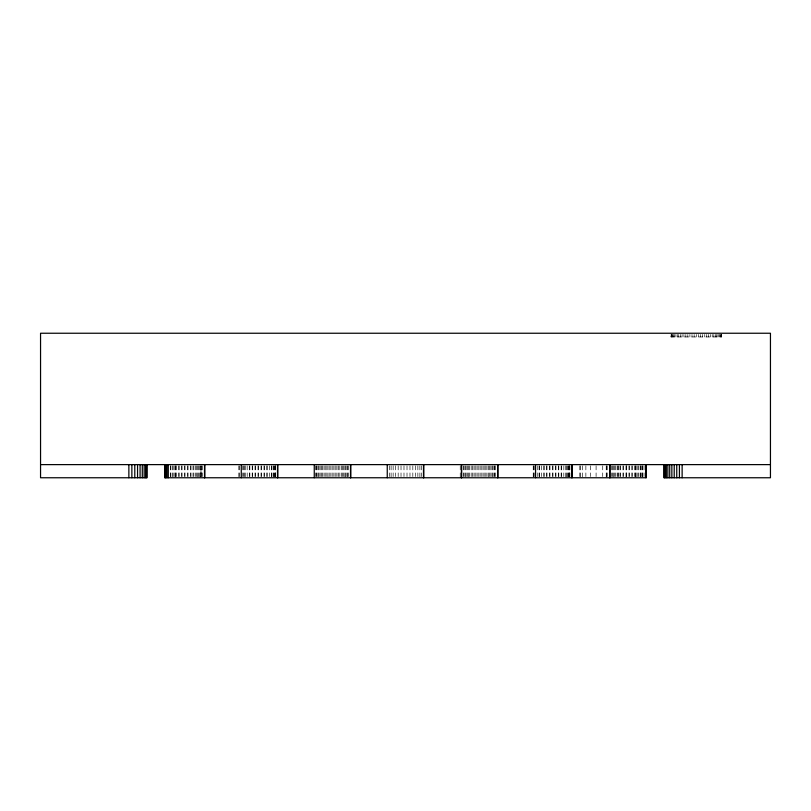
<?xml version="1.0" encoding="UTF-8"?>
<svg xmlns="http://www.w3.org/2000/svg" width="811" height="811" viewBox="0 0 811 811"><rect width="100%" height="100%" fill="white"/><g stroke="black" fill="none" stroke-linecap="round" stroke-linejoin="round"><path stroke-width="0.61" stroke-dasharray="4.05 3.04" d="M721.628 334.477L721.628 336.95L670.95 336.95L670.95 334.477M721.445 334.477L721.445 336.95M721.08 334.477L721.08 336.95M720.543 334.477L720.543 336.95M719.823 334.477L719.823 336.95M718.941 334.477L718.941 336.95M717.887 334.477L717.887 336.95M716.681 334.477L716.681 336.95M715.332 334.477L715.332 336.95M713.842 334.477L713.842 336.95M712.22 334.477L712.22 336.95M710.497 334.477L710.497 336.95M708.662 334.477L708.662 336.95M706.736 334.477L706.736 336.95M704.739 334.477L704.739 336.95M702.681 334.477L702.681 336.95M700.582 334.477L700.582 336.95M698.443 334.477L698.443 336.95M696.294 334.477L696.294 336.95M694.145 334.477L694.145 336.95M692.006 334.477L692.006 336.95M689.897 334.477L689.897 336.95M687.84 334.477L687.84 336.95M685.842 334.477L685.842 336.95M683.926 334.477L683.926 336.95M682.092 334.477L682.092 336.95M680.358 334.477L680.358 336.95M678.746 334.477L678.746 336.95M677.256 334.477L677.256 336.95M675.898 334.477L675.898 336.95M674.691 334.477L674.691 336.95M673.647 334.477L673.647 336.95M672.755 334.477L672.755 336.95M672.045 334.477L672.045 336.95M671.498 334.477L671.498 336.95M671.133 334.477L671.133 336.95M644.025 465.818L644.025 476.564M642.717 465.818L642.717 476.564M642.464 465.818L642.464 477.76M641.724 465.818L641.724 476.564M640.518 465.818L640.518 477.76M640.335 465.818L640.335 476.564M638.865 465.818L638.865 476.564M637.953 465.818L637.953 476.564M636.828 465.818L636.828 477.76M635.418 465.818L635.418 477.76M635.307 465.818L635.307 476.564M634.455 465.818L634.455 476.564M632.448 465.818L632.448 476.564M631.799 465.818L631.799 476.564M629.478 465.818L629.478 476.564M628.951 465.818L628.951 476.564M626.721 465.818L626.721 476.564M626.467 465.818L626.467 476.564M625.98 465.818L625.98 477.76M623.497 465.818L623.497 476.564M622.96 465.818L622.96 476.564M620.648 465.818L620.648 476.564M619.989 465.818L619.989 476.564M618.235 465.818L618.235 476.564M617.992 465.818L617.992 476.564M617.141 465.818L617.141 476.564M615.61 465.818L615.61 476.564M614.485 465.818L614.485 476.564M613.572 465.818L613.572 477.76M612.112 465.818L612.112 476.564M611.93 465.818L611.93 476.564M607.216 465.818L607.216 476.564M606.476 465.818L606.476 477.76M606.222 465.818L606.222 477.76M602.725 465.818L602.725 476.564M596.095 465.818L596.095 476.564M590.418 465.818L590.418 476.564M585.866 465.818L585.866 476.564M582.521 465.818L582.521 477.76M580.483 465.818L580.483 477.76M579.804 465.818L579.804 476.564M569.859 465.818L569.859 476.564M569.727 465.818L569.727 477.76M569.474 465.818L569.474 477.76M568.734 465.818L568.734 477.76M568.217 465.818L568.217 476.564M567.528 465.818L567.528 477.76M566.179 465.818L566.179 477.76M565.875 465.818L565.875 477.76M563.838 465.818L563.797 476.564M561.465 465.818L561.465 476.564M561.141 465.818L561.141 476.564M558.809 465.818L558.809 476.564M558.292 465.818L558.292 476.564M555.961 465.818L555.961 476.564M555.322 465.818L555.322 476.564M552.99 465.818L552.99 476.564M552.311 465.818L552.311 476.564M549.97 465.818L549.97 476.564M549.341 465.818L549.341 476.564M546.999 465.818L546.999 476.564M546.482 465.818L546.482 476.564M544.151 465.818L544.151 476.564M543.836 465.818L543.836 476.564M541.454 465.818L541.495 476.564M539.416 465.818L539.416 477.76M539.122 465.818L539.122 476.564M537.764 465.818L537.764 476.564M534.226 465.818L534.226 476.564M533.486 465.818L533.486 477.76M533.232 465.818L533.232 477.76M495.703 465.818L495.703 476.564M494.538 465.818L494.538 476.564M494.061 465.818L494.061 476.564M492.885 465.818L492.885 477.76M492.013 465.818L492.013 476.564M490.848 465.818L490.848 476.564M489.641 465.818L489.641 476.564M488.475 465.818L488.475 477.76M486.985 465.818L486.985 476.564M485.819 465.818L485.819 476.564M484.137 465.818L484.137 476.564M482.971 465.818L482.971 476.564M481.166 465.818L481.166 476.564M480 465.818L480 476.564M478.155 465.818L478.155 476.564M476.98 465.818L476.98 476.564M475.175 465.818L475.175 476.564M474.009 465.818L474.009 476.564M472.326 465.818L472.326 476.564M471.161 465.818L471.161 476.564M469.681 465.818L469.681 476.564M468.505 465.818L468.505 477.76M467.298 465.818L467.298 476.564M466.132 465.818L466.132 476.564M465.261 465.818L465.261 477.76M464.095 465.818L464.095 476.564M463.608 465.818L463.608 476.564M460.242 465.818L460.242 477.76M421.548 465.818L421.548 476.564M419.895 465.818L419.895 477.76M417.858 465.818L417.858 476.564M415.485 465.818L415.485 476.564M412.829 465.818L412.829 476.564M409.981 465.818L409.981 476.564M407.01 465.818L407.01 476.564M403.99 465.818L403.99 476.564M401.019 465.818L401.019 476.564M398.171 465.818L398.171 476.564M395.515 465.818L395.515 476.564M393.142 465.818L393.142 476.564M391.105 465.818L391.105 477.76M389.452 465.818L389.452 476.564M348.558 465.818L348.598 476.564M347.392 465.818L347.392 477.76M346.905 465.818L346.905 476.564M345.739 465.818L345.739 477.76M344.868 465.818L344.868 477.76M343.702 465.818L343.702 476.564M342.495 465.818L342.495 476.564M341.319 465.818L341.319 476.564M339.839 465.818L339.839 476.564M338.674 465.818L338.674 476.564M336.991 465.818L336.991 476.564M335.825 465.818L335.825 476.564M334.02 465.818L334.02 476.564M332.845 465.818L332.845 476.564M331 465.818L331 476.564M329.834 465.818L329.834 476.564M328.029 465.818L328.029 477.76M326.863 465.818L326.863 476.564M325.181 465.818L325.181 476.564M324.015 465.818L324.015 476.564M322.525 465.818L322.525 476.564M321.359 465.818L321.359 476.564M320.152 465.818L320.152 476.564M318.987 465.818L318.987 476.564M318.115 465.818L318.115 477.76M316.939 465.818L316.939 476.564M316.462 465.818L316.462 476.564M315.297 465.818L315.297 476.564M275.568 465.818L275.568 476.564M275.436 465.818L275.436 476.564M275.182 465.818L275.182 477.76M274.442 465.818L274.442 477.76M273.915 465.818L273.915 476.564M273.236 465.818L273.236 477.76M271.878 465.818L271.878 476.564M271.584 465.818L271.584 477.76M269.546 465.818L269.505 476.564M267.164 465.818L267.164 476.564M266.849 465.818L266.849 476.564M264.518 465.818L264.518 476.564M264.001 465.818L264.001 476.564M261.659 465.818L261.659 476.564M261.03 465.818L261.03 476.564M258.689 465.818L258.689 476.564M258.01 465.818L258.01 476.564M255.678 465.818L255.678 476.564M255.039 465.818L255.039 476.564M252.708 465.818L252.708 476.564M252.191 465.818L252.191 476.564M249.859 465.818L249.859 476.564M249.535 465.818L249.535 476.564M247.162 465.818L247.203 476.564M245.125 465.818L245.125 477.76M244.821 465.818L244.821 476.564M243.472 465.818L243.472 476.564M242.783 465.818L242.783 476.564M239.184 465.818L239.184 476.564M238.941 465.818L238.941 477.76M202.578 465.818L202.578 476.564M201.27 465.818L201.27 476.564M200.287 465.818L200.287 477.76M199.07 465.818L199.07 477.76M198.888 465.818L198.888 476.564M197.428 465.818L197.428 477.76M196.515 465.818L196.515 476.564M195.39 465.818L195.39 476.564M193.859 465.818L193.859 476.564M193.008 465.818L193.008 476.564M191.011 465.818L191.011 476.564M190.352 465.818L190.352 476.564M188.04 465.818L188.04 476.564M187.503 465.818L187.503 476.564M185.02 465.818L185.02 476.564M184.533 465.818L184.533 476.564M182.049 465.818L182.049 476.564M181.522 465.818L181.522 476.564M179.201 465.818L179.201 476.564M178.552 465.818L178.552 476.564M176.545 465.818L176.545 476.564M175.693 465.818L175.693 476.564M175.581 465.818L175.581 477.76M174.172 465.818L174.172 476.564M173.047 465.818L173.047 476.564M172.135 465.818L172.135 477.76M170.665 465.818L170.665 476.564M170.482 465.818L170.482 476.564M201.027 476.564L201.027 465.818L200.925 476.564"/><path stroke-width="1.22" d="M40.55 464.622L770.45 464.622M682.132 464.622L682.132 477.76M679.415 464.622L679.415 477.76M676.749 464.622L676.749 477.76M674.215 464.622L674.215 477.76M671.853 464.622L671.853 477.76M669.724 464.622L669.724 477.76M667.869 464.622L667.869 477.76M666.328 464.622L666.328 477.76M665.142 464.622L665.142 477.76M664.341 464.622L664.341 477.76M663.935 464.622L663.935 477.76L770.45 477.76L770.45 333.24L40.55 333.24L40.55 477.76L147.055 477.76L147.055 464.622M646.225 464.622L646.225 477.76L164.775 477.76L164.775 464.622M645.972 464.622L645.972 477.76M609.973 464.622L609.973 477.76M609.73 464.622L609.73 477.76M572.059 464.622L572.059 477.76M571.816 464.622L571.816 477.76M535.564 464.622L535.564 477.76M497.903 464.622L497.903 477.76M497.66 464.622L497.66 477.76M461.662 464.622L461.662 477.76M461.408 464.622L461.408 477.76M423.747 464.622L423.747 477.76M423.494 464.622L423.494 477.76M387.252 464.622L387.252 477.76M350.757 464.622L350.757 477.76M350.504 464.622L350.504 477.76M314.262 464.622L314.262 477.76M277.767 464.622L277.767 477.76M277.514 464.622L277.514 477.76M241.272 464.622L241.272 477.76M204.777 464.622L204.777 477.76M204.524 464.622L204.524 477.76M168.282 464.622L168.282 477.76M166.975 464.622L166.975 477.76M165.768 464.622L165.768 477.76M165.028 464.622L165.028 477.76M146.558 464.622L146.558 477.76M145.574 464.622L145.574 477.76M144.145 464.622L144.145 477.76M142.29 464.622L142.29 477.76M140.08 464.622L140.08 477.76M137.556 464.622L137.556 477.76M134.788 464.622L134.788 477.76M131.869 464.622L131.869 477.76M128.868 464.622L128.868 477.76"/></g></svg>
